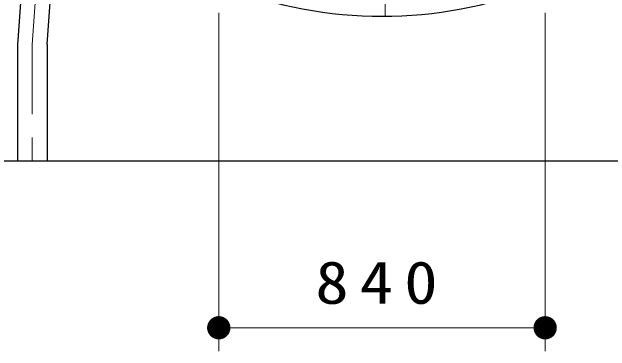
# Model space of a CAD drawing. Units: millimetres on the paper, scale 1:60. Extents: x -385 to 0, y 0 to 267.
# Drawn here: x -190 to -164.35, y 60.3 to 74.86 of the extents above; entities that cross this region are included whole.
import ezdxf

# ---------------------------------------------------------------- set-up
doc = ezdxf.new("R2010")
doc.units = ezdxf.units.MM
doc.linetypes.add('USER2', pattern=[6, 3, -1, 1, -1])
doc.layers.add('LY_1', color=131, linetype='Continuous', lineweight=13)
doc.styles.add('ＭＳ ゴシック', font='')
doc.styles.get('ＭＳ ゴシック').set_extended_font_data('MS Gothic')

# ---------------------------------------------------------------- blocks, each defined once
blk = doc.blocks.new('filled_dot')
at = {"color": 0, "linetype": 'Continuous', "lineweight": -2, "const_width": 1.25}
blk.add_lwpolyline([(-0.625, 0, 1), (0.625, 0, 1)], format="xyb", close=True, dxfattribs=at)

msp = doc.modelspace()

# ---------------------------------------------------------------- linework, layer by layer
at = {"layer": 'LY_1', "color": 7}
for p, q in [((-174, 74.678), (-174, 76.198)), ((-181.131, 74.822), (-181.131, 60.301)), ((-167.131, 74.822), (-167.131, 60.301)), ((-167.131, 61.301), (-181.131, 61.301))]:
    msp.add_line(p, q, dxfattribs=at)
at = {"layer": 'LY_1', "color": 190, "lineweight": 25}
for p, q in [((-189.767, 73.469), (-189.767, 68.455)), ((-188.495, 73.469), (-188.495, 68.455))]:
    msp.add_line(p, q, dxfattribs=at)
at = {"layer": 'LY_1', "color": 2, "linetype": 'USER2'}
msp.add_line((-189.131, 73.469), (-189.131, 68.455), dxfattribs=at)
at = {"layer": 'LY_1', "color": 7, "lineweight": 25}
msp.add_line((-145.487, 68.455), (-193.856, 68.455), dxfattribs=at)
at = {"layer": 'LY_1', "color": 190, "lineweight": 25}
for points in [[(-179.615, 107.814), (-183.991, 99.826), (-187.179, 91.328), (-189.117, 82.485), (-189.767, 73.469)], [(-188.495, 73.469), (-187.858, 82.304), (-185.959, 90.97), (-182.835, 99.297), (-178.545, 107.126)]]:
    msp.add_lwpolyline(points, dxfattribs=at)
at = {"layer": 'LY_1', "color": 2, "linetype": 'USER2'}
msp.add_lwpolyline([(-189.131, 73.469), (-188.488, 82.393), (-186.571, 91.144), (-183.416, 99.555), (-179.085, 107.462)], dxfattribs=at)
at = {"layer": 'LY_1', "color": 7, "lineweight": 25}
msp.add_arc((-174.131, 93.044), 18.366, 248.5492, 291.4508, dxfattribs=at)

# ---------------------------------------------------------------- block references
at = {"layer": 'LY_1', "color": 7, "xscale": 0.4, "yscale": 0.4}
msp.add_blockref('filled_dot', (-181.131, 61.301), dxfattribs=at)
at = {"layer": 'LY_1', "color": 7, "xscale": 0.4, "yscale": 0.4, "rotation": 180}
msp.add_blockref('filled_dot', (-167.131, 61.301), dxfattribs=at)

# ---------------------------------------------------------------- texts
at = {"layer": 'LY_1', "color": 7, "insert": (-174.131, 62.301), "char_height": 1.833, "attachment_point": 8, "style": 'ＭＳ ゴシック'}
msp.add_mtext('\\T1.33;\\W1.15;840', dxfattribs=at)

doc.saveas('drawing.dxf')
